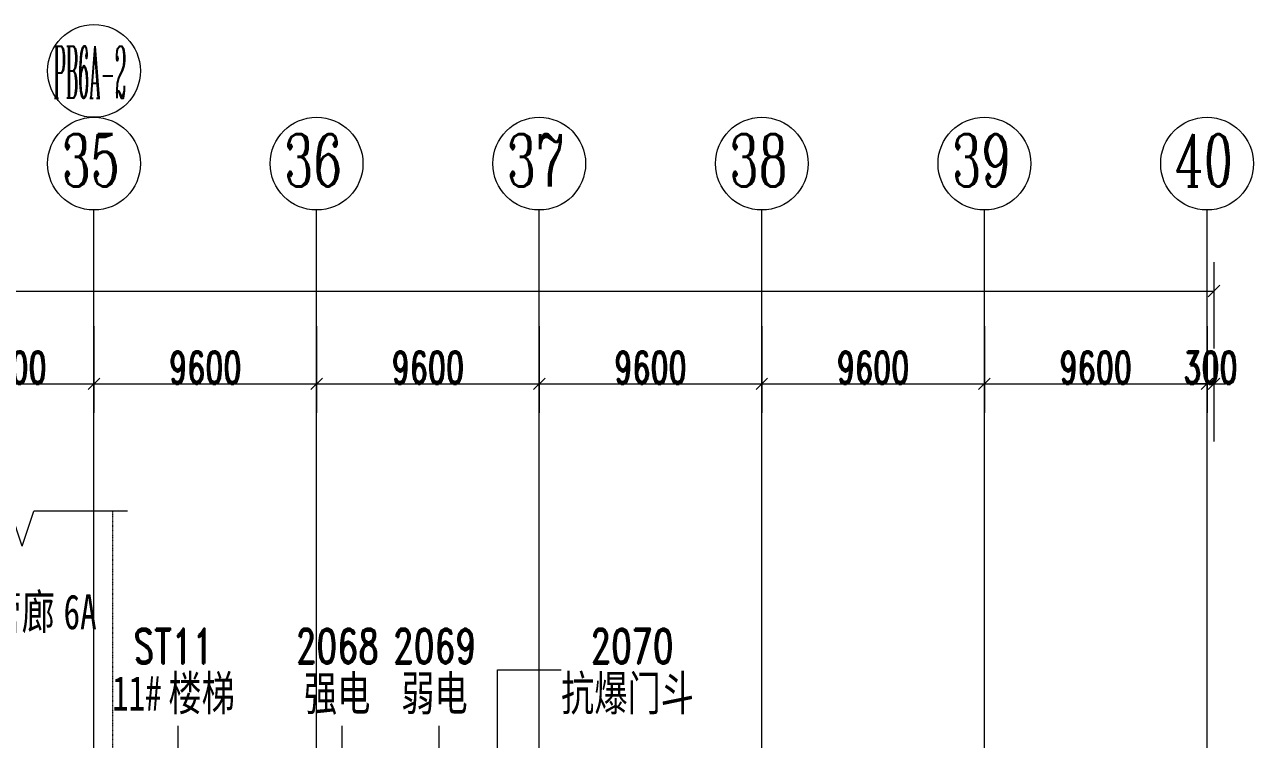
# Model space of a CAD drawing. Header units: millimetres. Extents: x -172041 to 399210, y -31706 to 192400.
# Drawn here: x 241807 to 294800, y 161558 to 192400 of the extents above; entities that cross this region are included whole.
import ezdxf

# ---------------------------------------------------------------- set-up
doc = ezdxf.new("R2010")
doc.units = ezdxf.units.MM
doc.linetypes.add('Dash', pattern=[6.35, 3.175, -3.175])
doc.linetypes.add('轴网线', pattern=[22.04, 18.38, -1.83, 0, -1.83])
doc.layers.get('0').update_dxf_attribs({"color": 8})
doc.layers.get('Defpoints').update_dxf_attribs({"color": 8})
for name, color, linetype, lineweight in [('A-ANNO-DIMS', 8, 'Continuous', 9), ('A-ANNO-NOTE', 8, 'Continuous', 5), ('A-AREA-IDEN', 8, 'Continuous', 9), ('A-DETL', 8, 'Continuous', 18), ('A-DETL-GENF', 8, 'Continuous', 18), ('G-ANNO-TEXT', 8, 'Continuous', 9), ('S-GRID', 8, 'Continuous', 9), ('S-GRID-IDEN', 8, 'Continuous', 9)]:
    doc.layers.add(name, color=color, linetype=linetype, lineweight=lineweight)
doc.styles.add('RomanC_1', font='romanc__.ttf', dxfattribs={"width": 0.65, "height": 2250})
doc.styles.add('RomanC_2', font='romanc__.ttf', dxfattribs={"width": 0.25, "height": 2250})
doc.styles.add('RomanD', font='romand__.ttf', dxfattribs={"width": 0.7, "height": 1500})
doc.styles.add('RomanD_3', font='romand__.ttf', dxfattribs={"width": 0.65, "height": 1400})
doc.styles.add('仿宋_2', font='', dxfattribs={"width": 0.7, "height": 1500})
doc.styles.get('仿宋_2').set_extended_font_data('FangSong')
doc.dimstyles.new('第一_二道尺寸线', dxfattribs={"dimscale": 304.8, "dimtxt": 1405.004626, "dimasz": 1.64042, "dimexe": 4.10105, "dimexo": 0.0625, "dimgap": 0, "dimtad": 1, "dimdec": 0, "dimzin": 0, "dimdsep": 46, "dimtxsty": 'RomanD_3', "dimblk1": 'OBLIQUE', "dimblk2": 'OBLIQUE', "dimsah": 1, "dimcen": 0.09, "dimazin": 0, "dimtfac": 1, "dimtdec": 4, "dimtix": 1, "dimtmove": 0, "dimatfit": 3, "dimfxl": 8.2021, "dimfxlon": 1, "dimtvp": 1, "dimtolj": 1, "dimtzin": 0, "dimlwd": 18, "dimlwe": 18, "dimarcsym": 2})

# ---------------------------------------------------------------- blocks, each defined once
blk = doc.blocks.new('剖切号 - 剖切号-930164-LAY-2F-1_500-A')
at = {"layer": 'A-DETL-GENF', "color": 91, "lineweight": 5, "true_color": 0x77ff77}
for p, q in [((0, 5050), (0, 1000)), ((1500, 500), (0, 1000)), ((1500, 500), (-1500, -500)), ((-1500, -500), (0, -1000)), ((0, -1000), (0, -5050))]:
    blk.add_line(p, q, dxfattribs=at)
blk = doc.blocks.new('X-AR-F3-00-W-003_HLP2_rvt-1-LAY-2F-1_500-A')
at = {"layer": 'A-DETL', "color": 254, "linetype": 'Dash', "lineweight": 5, "true_color": 0xdddddd}
blk.add_line((245600, 171400), (245600, 158400), dxfattribs=at)
at = {"color": 91, "lineweight": 5, "true_color": 0x77ff77, "rotation": 269.9999999999998}
blk.add_blockref('剖切号 - 剖切号-930164-LAY-2F-1_500-A', (241200, 171400), dxfattribs=at)
at = {"layer": 'G-ANNO-TEXT', "color": 8, "lineweight": 15, "true_color": 0x777777, "char_height": 1500, "attachment_point": 1, "style": '仿宋_2'}
for s, insert, width in [('管廊', (240246, 167814), 3928.27), ('6A', (243487, 167814), 1964.13)]:
    blk.add_mtext(s, dxfattribs=dict(at, insert=insert, width=width))
blk = doc.blocks.new('轴网 - 宽度系数 0_65-670068-LAY-2F-1_500-A')
at = {"layer": 'S-GRID-IDEN'}
blk.add_circle((0, 0), 4, dxfattribs=at)
blk = doc.blocks.new('_Oblique')
at = {"color": 0, "linetype": 'ByBlock', "lineweight": -2}
blk.add_line((-0.5, -0.5), (0.5, 0.5), dxfattribs=at)
blk = doc.blocks.new('DIMBLOCK95-LAY-2F-1_500-A')
at = {"layer": 'A-ANNO-DIMS', "color": 0, "lineweight": 18, "transparency": 16777216}
for p, q in [((237600, 179380.95), (237600, 175650)), ((244800, 179380.95), (244800, 175650)), ((237600, 176900), (244800, 176900))]:
    blk.add_line(p, q, dxfattribs=at)
at = {"layer": 'Defpoints', "color": 0, "transparency": 16777216}
for p in [(237600, 179400), (244800, 179400), (244800, 176900)]:
    blk.add_point(p, dxfattribs=at)
at = {"layer": 'A-ANNO-DIMS', "color": 0, "lineweight": 18, "transparency": 16777216, "xscale": 500.0000000000001, "yscale": 500.0000000000001, "zscale": 500.0000000000001, "rotation": 180}
blk.add_blockref('_Oblique', (237600, 176900), dxfattribs=at)
at = {"layer": 'A-ANNO-DIMS', "color": 0, "lineweight": 18, "transparency": 16777216, "xscale": 500.0000000000001, "yscale": 500.0000000000001, "zscale": 500.0000000000001}
blk.add_blockref('_Oblique', (244800, 176900), dxfattribs=at)
at = {"layer": 'A-ANNO-DIMS', "color": 0, "lineweight": 18, "transparency": 16777216, "insert": (241200, 177600), "char_height": 1400, "width": 3890.782, "attachment_point": 5, "style": 'RomanD_3'}
blk.add_mtext('\\A1;7200', dxfattribs=at)
blk = doc.blocks.new('DIMBLOCK96-LAY-2F-1_500-A')
at = {"layer": 'A-ANNO-DIMS', "color": 0, "lineweight": 18, "transparency": 16777216}
for p, q in [((244800, 179380.95), (244800, 175650)), ((254400, 179380.95), (254400, 175650)), ((244800, 176900), (254400, 176900))]:
    blk.add_line(p, q, dxfattribs=at)
at = {"layer": 'Defpoints', "color": 0, "transparency": 16777216}
for p in [(244800, 179400), (254400, 179400), (254400, 176900)]:
    blk.add_point(p, dxfattribs=at)
at = {"layer": 'A-ANNO-DIMS', "color": 0, "lineweight": 18, "transparency": 16777216, "xscale": 500.0000000000001, "yscale": 500.0000000000001, "zscale": 500.0000000000001, "rotation": 180}
blk.add_blockref('_Oblique', (244800, 176900), dxfattribs=at)
at = {"layer": 'A-ANNO-DIMS', "color": 0, "lineweight": 18, "transparency": 16777216, "xscale": 500.0000000000001, "yscale": 500.0000000000001, "zscale": 500.0000000000001}
blk.add_blockref('_Oblique', (254400, 176900), dxfattribs=at)
at = {"layer": 'A-ANNO-DIMS', "color": 0, "lineweight": 18, "transparency": 16777216, "insert": (249600, 177600), "char_height": 1400, "width": 3890.782, "attachment_point": 5, "style": 'RomanD_3'}
blk.add_mtext('\\A1;9600', dxfattribs=at)
blk = doc.blocks.new('DIMBLOCK97-LAY-2F-1_500-A')
at = {"layer": 'A-ANNO-DIMS', "color": 0, "lineweight": 18, "transparency": 16777216}
for p, q in [((254400, 179380.95), (254400, 175650)), ((264000, 179380.95), (264000, 175650)), ((254400, 176900), (264000, 176900))]:
    blk.add_line(p, q, dxfattribs=at)
at = {"layer": 'Defpoints', "color": 0, "transparency": 16777216}
for p in [(254400, 179400), (264000, 179400), (264000, 176900)]:
    blk.add_point(p, dxfattribs=at)
at = {"layer": 'A-ANNO-DIMS', "color": 0, "lineweight": 18, "transparency": 16777216, "xscale": 500.0000000000001, "yscale": 500.0000000000001, "zscale": 500.0000000000001, "rotation": 180}
blk.add_blockref('_Oblique', (254400, 176900), dxfattribs=at)
at = {"layer": 'A-ANNO-DIMS', "color": 0, "lineweight": 18, "transparency": 16777216, "xscale": 500.0000000000001, "yscale": 500.0000000000001, "zscale": 500.0000000000001}
blk.add_blockref('_Oblique', (264000, 176900), dxfattribs=at)
at = {"layer": 'A-ANNO-DIMS', "color": 0, "lineweight": 18, "transparency": 16777216, "insert": (259200, 177600), "char_height": 1400, "width": 3890.782, "attachment_point": 5, "style": 'RomanD_3'}
blk.add_mtext('\\A1;9600', dxfattribs=at)
blk = doc.blocks.new('DIMBLOCK98-LAY-2F-1_500-A')
at = {"layer": 'A-ANNO-DIMS', "color": 0, "lineweight": 18, "transparency": 16777216}
for p, q in [((264000, 179380.95), (264000, 175650)), ((273600, 179380.95), (273600, 175650)), ((264000, 176900), (273600, 176900))]:
    blk.add_line(p, q, dxfattribs=at)
at = {"layer": 'Defpoints', "color": 0, "transparency": 16777216}
for p in [(264000, 179400), (273600, 179400), (273600, 176900)]:
    blk.add_point(p, dxfattribs=at)
at = {"layer": 'A-ANNO-DIMS', "color": 0, "lineweight": 18, "transparency": 16777216, "xscale": 500.0000000000001, "yscale": 500.0000000000001, "zscale": 500.0000000000001, "rotation": 180}
blk.add_blockref('_Oblique', (264000, 176900), dxfattribs=at)
at = {"layer": 'A-ANNO-DIMS', "color": 0, "lineweight": 18, "transparency": 16777216, "xscale": 500.0000000000001, "yscale": 500.0000000000001, "zscale": 500.0000000000001}
blk.add_blockref('_Oblique', (273600, 176900), dxfattribs=at)
at = {"layer": 'A-ANNO-DIMS', "color": 0, "lineweight": 18, "transparency": 16777216, "insert": (268800, 177600), "char_height": 1400, "width": 3890.782, "attachment_point": 5, "style": 'RomanD_3'}
blk.add_mtext('\\A1;9600', dxfattribs=at)
blk = doc.blocks.new('DIMBLOCK99-LAY-2F-1_500-A')
at = {"layer": 'A-ANNO-DIMS', "color": 0, "lineweight": 18, "transparency": 16777216}
for p, q in [((273600, 179380.95), (273600, 175650)), ((283200, 179380.95), (283200, 175650)), ((273600, 176900), (283200, 176900))]:
    blk.add_line(p, q, dxfattribs=at)
at = {"layer": 'Defpoints', "color": 0, "transparency": 16777216}
for p in [(273600, 179400), (283200, 179400), (283200, 176900)]:
    blk.add_point(p, dxfattribs=at)
at = {"layer": 'A-ANNO-DIMS', "color": 0, "lineweight": 18, "transparency": 16777216, "xscale": 500.0000000000001, "yscale": 500.0000000000001, "zscale": 500.0000000000001, "rotation": 180}
blk.add_blockref('_Oblique', (273600, 176900), dxfattribs=at)
at = {"layer": 'A-ANNO-DIMS', "color": 0, "lineweight": 18, "transparency": 16777216, "xscale": 500.0000000000001, "yscale": 500.0000000000001, "zscale": 500.0000000000001}
blk.add_blockref('_Oblique', (283200, 176900), dxfattribs=at)
at = {"layer": 'A-ANNO-DIMS', "color": 0, "lineweight": 18, "transparency": 16777216, "insert": (278400, 177600), "char_height": 1400, "width": 3890.782, "attachment_point": 5, "style": 'RomanD_3'}
blk.add_mtext('\\A1;9600', dxfattribs=at)
blk = doc.blocks.new('DIMBLOCK100-LAY-2F-1_500-A')
at = {"layer": 'A-ANNO-DIMS', "color": 0, "lineweight": 18, "transparency": 16777216}
for p, q in [((283200, 179380.95), (283200, 175650)), ((292800, 179380.95), (292800, 175650)), ((283200, 176900), (292800, 176900))]:
    blk.add_line(p, q, dxfattribs=at)
at = {"layer": 'Defpoints', "color": 0, "transparency": 16777216}
for p in [(283200, 179400), (292800, 179400), (292800, 176900)]:
    blk.add_point(p, dxfattribs=at)
at = {"layer": 'A-ANNO-DIMS', "color": 0, "lineweight": 18, "transparency": 16777216, "xscale": 500.0000000000001, "yscale": 500.0000000000001, "zscale": 500.0000000000001, "rotation": 180}
blk.add_blockref('_Oblique', (283200, 176900), dxfattribs=at)
at = {"layer": 'A-ANNO-DIMS', "color": 0, "lineweight": 18, "transparency": 16777216, "xscale": 500.0000000000001, "yscale": 500.0000000000001, "zscale": 500.0000000000001}
blk.add_blockref('_Oblique', (292800, 176900), dxfattribs=at)
at = {"layer": 'A-ANNO-DIMS', "color": 0, "lineweight": 18, "transparency": 16777216, "insert": (288000, 177600), "char_height": 1400, "width": 3890.782, "attachment_point": 5, "style": 'RomanD_3'}
blk.add_mtext('\\A1;9600', dxfattribs=at)
blk = doc.blocks.new('DIMBLOCK101-LAY-2F-1_500-A')
at = {"layer": 'A-ANNO-DIMS', "color": 0, "lineweight": 18, "transparency": 16777216}
for p, q in [((292800, 179380.95), (292800, 175650)), ((293100, 174419.05), (293100, 178150)), ((292800, 176900), (292300, 176900)), ((292800, 176900), (293100, 176900)), ((293100, 176900), (293600, 176900))]:
    blk.add_line(p, q, dxfattribs=at)
at = {"layer": 'Defpoints', "color": 0, "transparency": 16777216}
for p in [(292800, 179400), (293100, 176900), (293100, 174400)]:
    blk.add_point(p, dxfattribs=at)
at = {"layer": 'A-ANNO-DIMS', "color": 0, "lineweight": 18, "transparency": 16777216, "xscale": 500.0000000000001, "yscale": 500.0000000000001, "zscale": 500.0000000000001}
blk.add_blockref('_Oblique', (292800, 176900), dxfattribs=at)
at = {"layer": 'A-ANNO-DIMS', "color": 0, "lineweight": 18, "transparency": 16777216, "xscale": 500.0000000000001, "yscale": 500.0000000000001, "zscale": 500.0000000000001, "rotation": 180}
blk.add_blockref('_Oblique', (293100, 176900), dxfattribs=at)
at = {"layer": 'A-ANNO-DIMS', "color": 0, "lineweight": 18, "transparency": 16777216, "insert": (292950, 177600), "char_height": 1400, "width": 2918.0865, "attachment_point": 5, "style": 'RomanD_3'}
blk.add_mtext('\\A1;300', dxfattribs=at)
blk = doc.blocks.new('DIMBLOCK128-LAY-2F-1_500-A')
at = {"layer": 'A-ANNO-DIMS', "color": 0, "lineweight": 18, "transparency": 16777216}
for p, q in [((-300, 178419.05), (-300, 182150)), ((293100, 178419.05), (293100, 182150)), ((-300, 180900), (293100, 180900))]:
    blk.add_line(p, q, dxfattribs=at)
at = {"layer": 'Defpoints', "color": 0, "transparency": 16777216}
for p in [(293100, 180900), (-300, 178400), (293100, 178400)]:
    blk.add_point(p, dxfattribs=at)
at = {"layer": 'A-ANNO-DIMS', "color": 0, "lineweight": 18, "transparency": 16777216, "xscale": 500.0000000000001, "yscale": 500.0000000000001, "zscale": 500.0000000000001, "rotation": 180}
blk.add_blockref('_Oblique', (-300, 180900), dxfattribs=at)
at = {"layer": 'A-ANNO-DIMS', "color": 0, "lineweight": 18, "transparency": 16777216, "xscale": 500.0000000000001, "yscale": 500.0000000000001, "zscale": 500.0000000000001}
blk.add_blockref('_Oblique', (293100, 180900), dxfattribs=at)
at = {"layer": 'A-ANNO-DIMS', "color": 0, "lineweight": 18, "transparency": 16777216, "insert": (146400, 181600), "char_height": 1400, "width": 5836.1731, "attachment_point": 5, "style": 'RomanD_3'}
blk.add_mtext('\\A1;293400', dxfattribs=at)
blk = doc.blocks.new('临时单轴号 - 临时标记-下-5mm-4768052-LAY-2F-1_500-A')
at = {"layer": 'A-ANNO-NOTE', "lineweight": 18}
blk.add_circle((0, 12), 4, dxfattribs=at)

msp = doc.modelspace()

# ---------------------------------------------------------------- linework, layer by layer
at = {"layer": 'A-AREA-IDEN', "lineweight": 18}
for p, q in [((262203.8, 164562.3), (264942.7, 164562.3)), ((262203.8, 156834.8), (262203.8, 164562.3)), ((248426.7, 156758.2), (248426.7, 162138.9)), ((255495.7, 156103.3), (255495.7, 162138.9)), ((259688.9, 156357.3), (259688.9, 162138.9))]:
    msp.add_line(p, q, dxfattribs=at)
at = {"layer": 'S-GRID'}
for p, q in [((244800, 174400), (244800, 184400)), ((254400, 174400), (254400, 184400)), ((264000, 174400), (264000, 184400)), ((273600, 174400), (273600, 184400)), ((283200, 174400), (283200, 184400)), ((292800, 174400), (292800, 184400))]:
    msp.add_line(p, q, dxfattribs=at)
at = {"layer": 'S-GRID', "linetype": '轴网线'}
for p, q in [((244800, -17706.2), (244800, 174400)), ((254400, -17706.2), (254400, 174400)), ((264000, -17706.2), (264000, 174400)), ((273600, -17706.2), (273600, 174400)), ((283200, -17706.2), (283200, 174400)), ((292800, -17706.2), (292800, 174400))]:
    msp.add_line(p, q, dxfattribs=at)

# ---------------------------------------------------------------- block references
at = {"lineweight": 5}
msp.add_blockref('X-AR-F3-00-W-003_HLP2_rvt-1-LAY-2F-1_500-A', (0, 0), dxfattribs=at)
at = {"layer": 'A-ANNO-NOTE', "lineweight": 18, "xscale": 500, "yscale": 500, "zscale": 500}
msp.add_blockref('临时单轴号 - 临时标记-下-5mm-4768052-LAY-2F-1_500-A', (244800, 184400), dxfattribs=at)
at = {"layer": 'S-GRID-IDEN', "xscale": 499.9999999999995, "yscale": 499.9999999999995, "zscale": 499.9999999999995}
for p in [(244800, 186400), (254400, 186400), (264000, 186400), (273600, 186400), (283200, 186400), (292800, 186400)]:
    msp.add_blockref('轴网 - 宽度系数 0_65-670068-LAY-2F-1_500-A', p, dxfattribs=at)

# ---------------------------------------------------------------- texts
at = {"layer": 'A-ANNO-NOTE', "lineweight": 9, "insert": (243055.2, 191475), "char_height": 2250, "width": 4178.796, "attachment_point": 1, "style": 'RomanC_2'}
msp.add_mtext('PB6A-2', dxfattribs=at)
at = {"layer": 'A-AREA-IDEN', "char_height": 1500, "attachment_point": 1}
for s, insert, width, style in [('ST11', (246498.7, 166336), 4657.804, 'RomanD'), ('2068', (253493.7, 166336), 4826.159, 'RomanD'), ('2069', (257686.9, 166336), 4826.159, 'RomanD'), ('2070', (266199.7, 166336), 4826.159, 'RomanD'), ('11#', (245579.4, 164301.8), 2946.202, '仿宋_2'), ('楼梯', (248010.3, 164301.8), 3928.269, '仿宋_2'), ('强电', (253857.2, 164301.8), 3928.269, '仿宋_2'), ('弱电', (258050.4, 164301.8), 3928.269, '仿宋_2'), ('抗爆门斗', (264942.7, 164301.8), 7856.537, '仿宋_2')]:
    msp.add_mtext(s, dxfattribs=dict(at, insert=insert, width=width, style=style))
at = {"layer": 'S-GRID-IDEN', "char_height": 2250, "width": 3335.02, "attachment_point": 1, "style": 'RomanC_1'}
for s, insert in [('35', (243405.5, 187664.7)), ('36', (253005.5, 187664.7)), ('37', (262605.5, 187664.7)), ('38', (272205.5, 187664.7)), ('39', (281805.5, 187664.7)), ('40', (291405.5, 187664.7))]:
    msp.add_mtext(s, dxfattribs=dict(at, insert=insert))

# ---------------------------------------------------------------- dimensions: what is measured, and where the dimension line sits
at = {"layer": 'A-ANNO-DIMS', "lineweight": 18}
for base, p1, p2, override, picture, middle in [((293100, 180900), (-300, 178400), (293100, 178400), {"dimpost": '<>', "dimfxl": 293400}, 'DIMBLOCK128-LAY-2F-1_500-A', (146400, 181600)), ((244800, 176900), (237600, 179400), (244800, 179400), {"dimpost": '<>', "dimfxl": 7200}, 'DIMBLOCK95-LAY-2F-1_500-A', (241200, 177600)), ((254400, 176900), (244800, 179400), (254400, 179400), {"dimpost": '<>', "dimfxl": 9600}, 'DIMBLOCK96-LAY-2F-1_500-A', (249600, 177600)), ((264000, 176900), (254400, 179400), (264000, 179400), {"dimpost": '<>', "dimfxl": 9600}, 'DIMBLOCK97-LAY-2F-1_500-A', (259200, 177600)), ((273600, 176900), (264000, 179400), (273600, 179400), {"dimpost": '<>', "dimfxl": 9600}, 'DIMBLOCK98-LAY-2F-1_500-A', (268800, 177600)), ((283200, 176900), (273600, 179400), (283200, 179400), {"dimpost": '<>', "dimfxl": 9600}, 'DIMBLOCK99-LAY-2F-1_500-A', (278400, 177600)), ((292800, 176900), (283200, 179400), (292800, 179400), {"dimpost": '<>', "dimfxl": 9600}, 'DIMBLOCK100-LAY-2F-1_500-A', (288000, 177600)), ((293100, 176900), (292800, 179400), (293100, 174400), {"dimpost": '<>', "dimfxl": 5008.991915}, 'DIMBLOCK101-LAY-2F-1_500-A', (292950, 177600))]:
    dim = msp.add_linear_dim(base=base, p1=p1, p2=p2, dimstyle='第一_二道尺寸线', override=override, dxfattribs=at)
    dim.commit()
    dim.dimension.update_dxf_attribs({"geometry": picture, "text_midpoint": middle})

doc.saveas('drawing.dxf')
